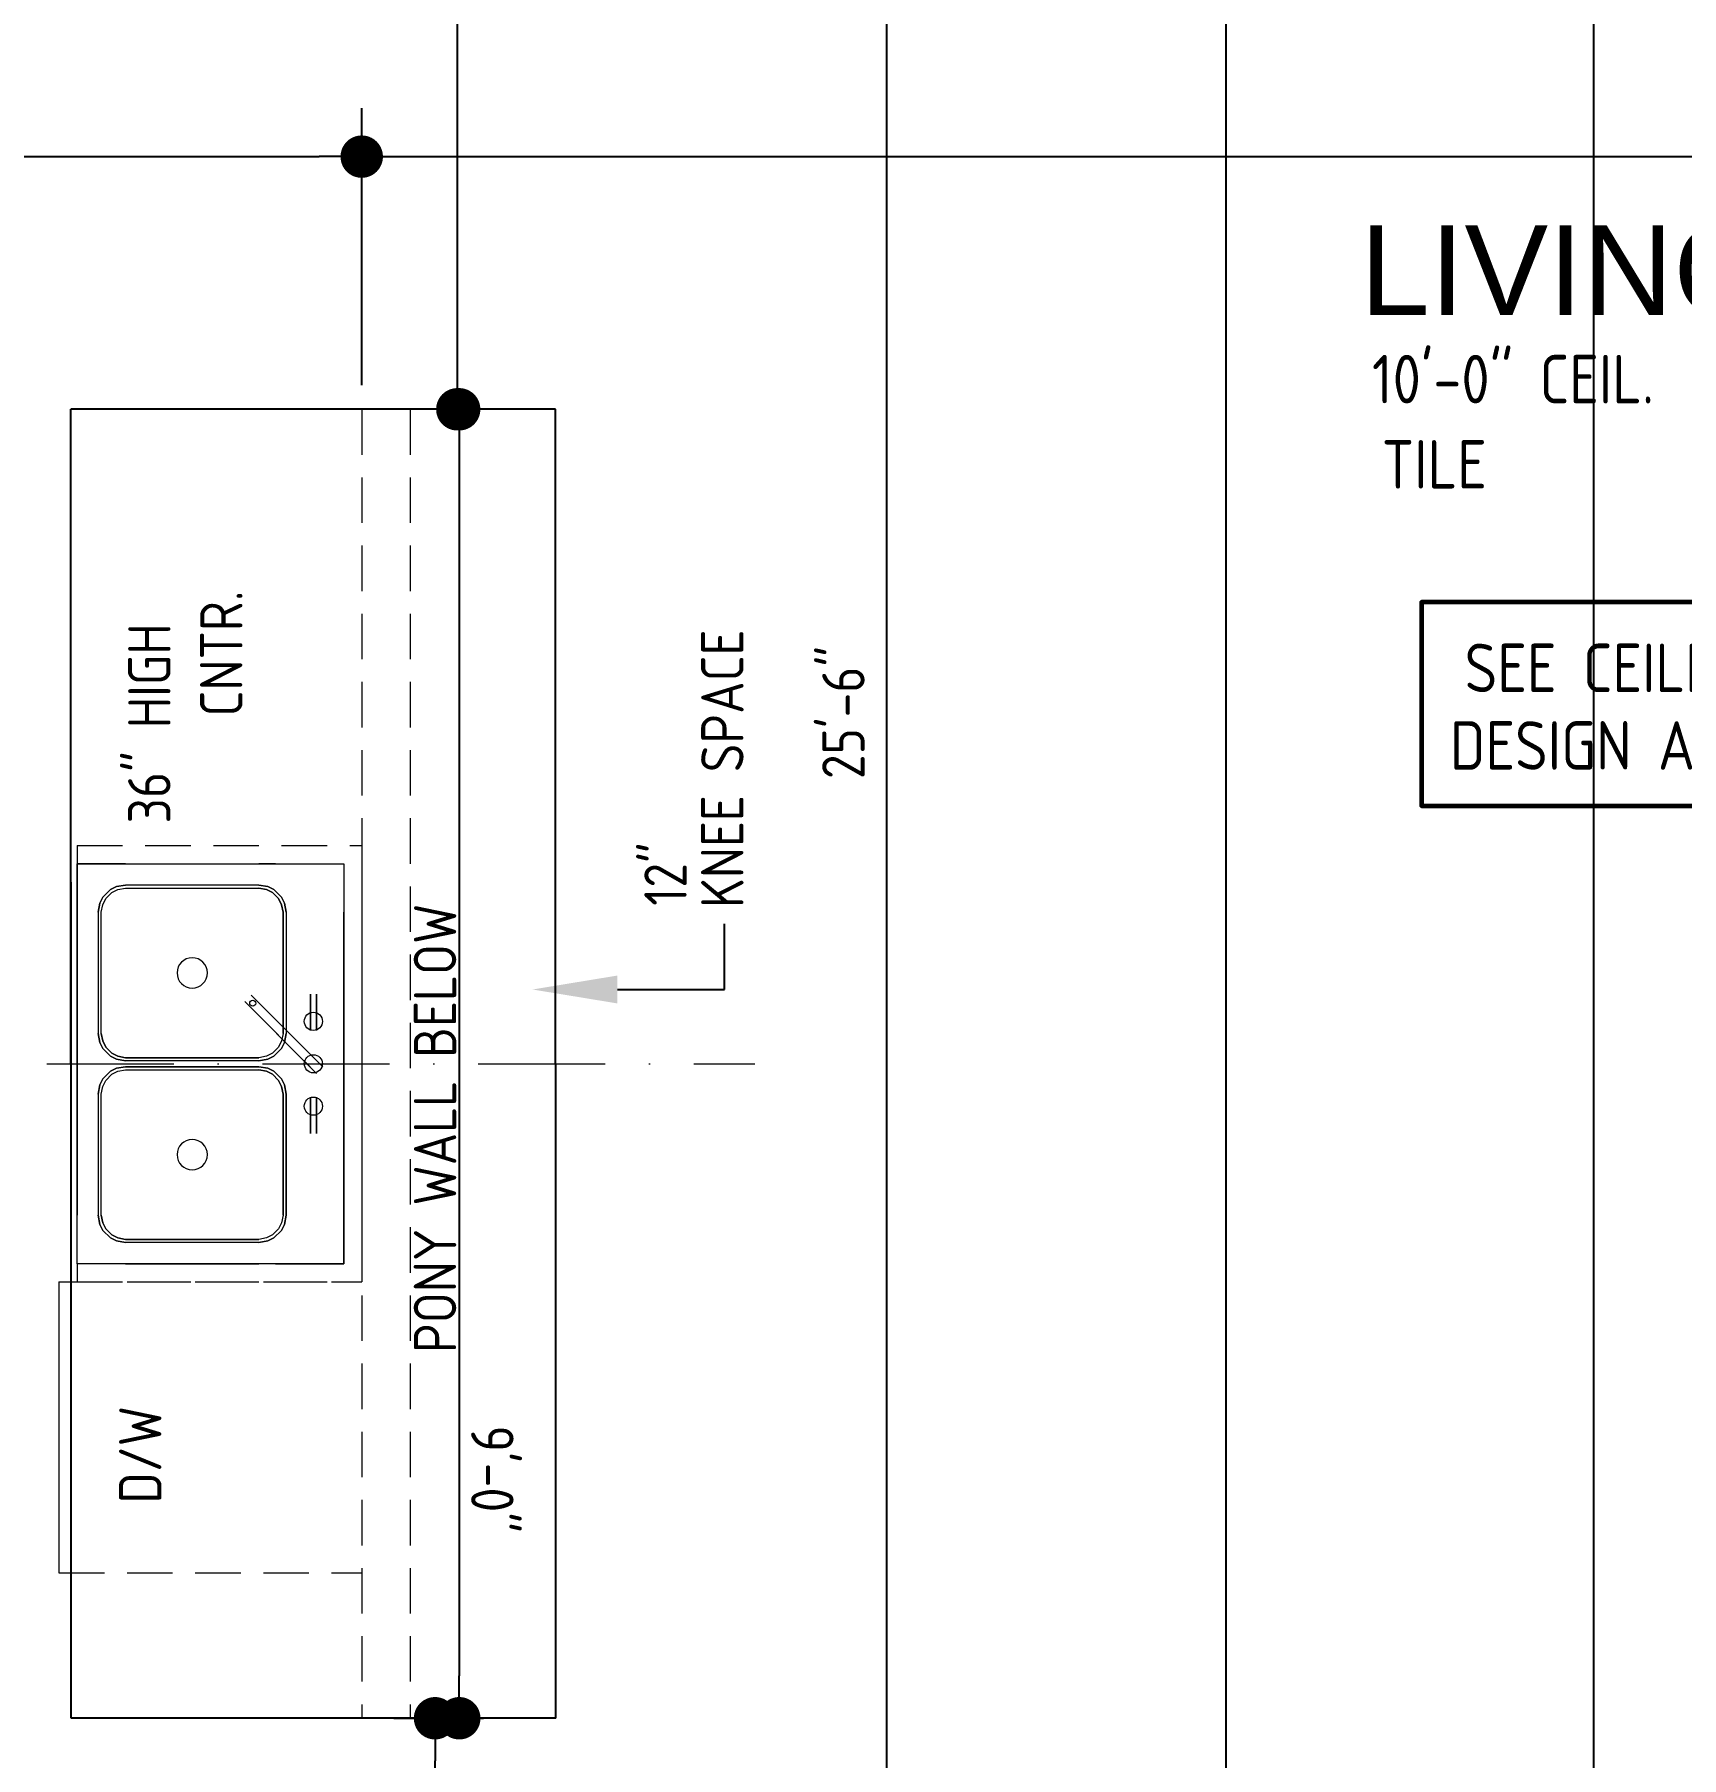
# Model space of a CAD drawing. Header units: feet. Extents: x 57903 to 63568, y -124112 to -112262.
# Drawn here: x 62974.3 to 63110.2, y -123424 to -123281.8 of the extents above; entities that cross this region are included whole.
import ezdxf
from ezdxf import colors
from ezdxf.entities.mleader import LeaderData, LeaderLine
from ezdxf.math import Vec2, Vec3

# ---------------------------------------------------------------- set-up
doc = ezdxf.new("R2010")
doc.units = ezdxf.units.FT
doc.header["$LTSCALE"] = 30
doc.header["$MEASUREMENT"] = 0
for name, pattern in [('HIDDEN2', [0.1875, 0.125, -0.0625]), ('Solid', [0]), ('WIRE3', [0.59, 0.35, -0.12, 0, -0.12])]:
    doc.linetypes.add(name, pattern=pattern)
for name, color, linetype in [('CABS-FLOORPLAN', 4, 'Continuous'), ('ELECTRICAL WIRING', 137, 'WIRE3'), ('TEXT', 7, 'Continuous')]:
    doc.layers.add(name, color=color, linetype=linetype)
for name, color, linetype, lineweight in [('DIMS', 137, 'Continuous', 15), ('L1', 251, 'Continuous', 13), ('ROOM LBLS', 253, 'Continuous', 30), ('TEXT LBLS', 81, 'Continuous', 18), ('WALLS', 7, 'Continuous', 60)]:
    doc.layers.add(name, color=color, linetype=linetype, lineweight=lineweight)
doc.styles.add('ARCH', font='ARCHITXT.SHX')
doc.styles.add('SWIS72', font='swissel.ttf', dxfattribs={"height": 4.5})
doc.styles.add('TEXT1', font='ARCHITXT.shx')
doc.dimstyles.new('ARCHITECTURAL', dxfattribs={"dimtxt": 3.5, "dimasz": 3.5, "dimexe": 4, "dimexo": 2, "dimgap": 1.5, "dimtad": 1, "dimdec": 1, "dimzin": 3, "dimdsep": 46, "dimlunit": 4, "dimtxsty": 'ARCH', "dimblk": 'DOT', "dimcen": 0.0625, "dimadec": 0, "dimazin": 0, "dimtfac": 1, "dimtdec": 1, "dimtix": 1, "dimtofl": 0, "dimtmove": 1, "dimatfit": 2, "dimldrblk": 'DOTSMALL', "dimfxl": 1, "dimtolj": 1, "dimtzin": 0, "dimarcsym": 0})

# ---------------------------------------------------------------- blocks, each defined once
blk = doc.blocks.new('_Dot')
at = {"layer": 'DIMS', "color": 0, "lineweight": -2}
blk.add_line((-0.5, 0), (-1, 0), dxfattribs=at)
at = {"layer": 'DIMS', "color": 0, "const_width": 0.5}
blk.add_lwpolyline([(-0.25, 0, 1), (0.25, 0, 1)], format="xyb", close=True, dxfattribs=at)
blk = doc.blocks.new('*D675')
at = {"layer": 'Defpoints', "color": 0, "linetype": 'Solid', "transparency": 16777216}
for p in [(63092.29, -123178.74), (63102.98, -123178.74), (63092.65, -123462.74)]:
    blk.add_point(p, dxfattribs=at)
at = {"layer": 'DIMS', "color": 0, "linetype": 'Solid', "lineweight": -2, "transparency": 16777216}
for p, q in [((63094.29, -123178.74), (63106.98, -123178.74)), ((63102.98, -123459.24), (63102.98, -123182.24)), ((63094.65, -123462.74), (63106.98, -123462.74))]:
    blk.add_line(p, q, dxfattribs=at)
at = {"layer": 'DIMS', "color": 0, "linetype": 'Solid', "lineweight": -2, "transparency": 16777216, "xscale": 3.5, "yscale": 3.5, "zscale": 3.5}
for p, rotation in [((63102.98, -123178.74), 90), ((63102.98, -123462.74), 270)]:
    blk.add_blockref('_Dot', p, dxfattribs=dict(at, rotation=rotation))
at = {"layer": 'DIMS', "color": 0, "linetype": 'Solid', "transparency": 16777216, "insert": (63099.4, -123266.61), "char_height": 3.5, "attachment_point": 5, "rotation": 90, "style": 'ARCH'}
blk.add_mtext('\\A1;23\'-8"', dxfattribs=at)
blk = doc.blocks.new('_DotSmall')
at = {"layer": 'DIMS', "color": 0, "const_width": 0.5}
blk.add_lwpolyline([(-0.0625, 0, 1), (0.0625, 0, 1)], format="xyb", close=True, dxfattribs=at)
blk = doc.blocks.new('*D710')
at = {"layer": 'Defpoints', "color": 0, "linetype": 'Solid', "transparency": 16777216}
for p in [(63072.65, -123178.74), (63078.05, -123178.74), (63087.31, -123542.74)]:
    blk.add_point(p, dxfattribs=at)
at = {"layer": 'DIMS', "color": 0, "linetype": 'Solid', "lineweight": -2, "transparency": 16777216}
for p, q in [((63076.05, -123178.74), (63068.65, -123178.74)), ((63072.65, -123539.24), (63072.65, -123182.24)), ((63085.31, -123542.74), (63068.65, -123542.74))]:
    blk.add_line(p, q, dxfattribs=at)
at = {"layer": 'DIMS', "color": 0, "linetype": 'Solid', "lineweight": -2, "transparency": 16777216, "xscale": 3.5, "yscale": 3.5, "zscale": 3.5}
for p, rotation in [((63072.65, -123178.74), 90), ((63072.65, -123542.74), 270)]:
    blk.add_blockref('_Dot', p, dxfattribs=dict(at, rotation=rotation))
at = {"layer": 'DIMS', "color": 0, "linetype": 'Solid', "transparency": 16777216, "insert": (63069.07, -123246.95), "char_height": 3.5, "attachment_point": 5, "rotation": 90, "style": 'ARCH'}
blk.add_mtext('\\A1;30\'-4" TO CL. TO W.C.', dxfattribs=at)
blk = doc.blocks.new('*D715')
at = {"layer": 'Defpoints', "color": 0, "linetype": 'Solid', "transparency": 16777216}
for p in [(63001.96, -123420.74, 0), (63007.36, -123420.74), (62995.04, -123494.74)]:
    blk.add_point(p, dxfattribs=at)
at = {"layer": 'DIMS', "color": 0, "linetype": 'Solid', "lineweight": -2, "transparency": 16777216}
for p, q in [((63003.96, -123420.74), (63011.36, -123420.74)), ((63007.36, -123491.24), (63007.36, -123424.24)), ((62997.04, -123494.74), (63011.36, -123494.74))]:
    blk.add_line(p, q, dxfattribs=at)
at = {"layer": 'DIMS', "color": 0, "linetype": 'Solid', "lineweight": -2, "transparency": 16777216, "xscale": 3.5, "yscale": 3.5, "zscale": 3.5}
for p, rotation in [((63007.36, -123420.74), 90), ((63007.36, -123494.74), 270)]:
    blk.add_blockref('_Dot', p, dxfattribs=dict(at, rotation=rotation))
at = {"layer": 'DIMS', "color": 0, "linetype": 'Solid', "transparency": 16777216, "insert": (63003.77, -123441.54), "char_height": 3.5, "attachment_point": 5, "rotation": 90, "style": 'ARCH'}
blk.add_mtext('\\A1;6\'-2"', dxfattribs=at)
blk = doc.blocks.new('*D743')
at = {"layer": 'Defpoints', "color": 0, "linetype": 'Solid', "transparency": 16777216}
for p in [(63001.31, -123291.87), (62899.31, -123299.03), (63001.31, -123312.72, -0.82)]:
    blk.add_point(p, dxfattribs=at)
at = {"layer": 'DIMS', "color": 0, "linetype": 'Solid', "lineweight": -2, "transparency": 16777216}
for p, q in [((62899.31, -123297.03), (62899.31, -123287.87)), ((63001.31, -123310.72), (63001.31, -123287.87)), ((62902.81, -123291.87), (62997.81, -123291.87))]:
    blk.add_line(p, q, dxfattribs=at)
at = {"layer": 'DIMS', "color": 0, "linetype": 'Solid', "lineweight": -2, "transparency": 16777216, "xscale": 3.5, "yscale": 3.5, "zscale": 3.5, "rotation": 180}
blk.add_blockref('_Dot', (62899.31, -123291.87), dxfattribs=at)
at = {"layer": 'DIMS', "color": 0, "linetype": 'Solid', "lineweight": -2, "transparency": 16777216, "xscale": 3.5, "yscale": 3.5, "zscale": 3.5}
blk.add_blockref('_Dot', (63001.31, -123291.87), dxfattribs=at)
at = {"layer": 'DIMS', "color": 0, "linetype": 'Solid', "transparency": 16777216, "insert": (62950.31, -123288.28), "char_height": 3.5, "attachment_point": 5, "style": 'ARCH'}
blk.add_mtext('\\A1;8\'-6"', dxfattribs=at)
blk = doc.blocks.new('*D721')
at = {"layer": 'Defpoints', "color": 0, "linetype": 'Solid', "transparency": 16777216}
for p in [(63009.2, -123178.74), (63041.31, -123178.74), (63015.31, -123312.72, -0.82)]:
    blk.add_point(p, dxfattribs=at)
at = {"layer": 'DIMS', "color": 0, "linetype": 'Solid', "lineweight": -2, "transparency": 16777216}
for p, q in [((63039.31, -123178.74), (63005.2, -123178.74)), ((63009.2, -123309.22), (63009.2, -123182.24)), ((63013.31, -123312.72), (63005.2, -123312.72))]:
    blk.add_line(p, q, dxfattribs=at)
at = {"layer": 'DIMS', "color": 0, "linetype": 'Solid', "lineweight": -2, "transparency": 16777216, "xscale": 3.5, "yscale": 3.5, "zscale": 3.5}
for p, rotation in [((63009.2, -123178.74), 90), ((63009.2, -123312.72), 270)]:
    blk.add_blockref('_Dot', p, dxfattribs=dict(at, rotation=rotation))
at = {"layer": 'DIMS', "color": 0, "linetype": 'Solid', "transparency": 16777216, "insert": (63005.62, -123245.73), "char_height": 3.5, "attachment_point": 5, "rotation": 90, "style": 'ARCH'}
blk.add_mtext('\\A1;11\'-2"', dxfattribs=at)
blk = doc.blocks.new('*D747')
at = {"layer": 'Defpoints', "color": 0, "linetype": 'Solid', "transparency": 16777216}
for p in [(63017.31, -123312.72, -0.82), (63009.36, -123420.74), (63017.32, -123420.74, 0)]:
    blk.add_point(p, dxfattribs=at)
at = {"layer": 'DIMS', "color": 0, "linetype": 'Solid', "lineweight": -2, "transparency": 16777216}
for p, q in [((63015.31, -123312.72), (63005.35, -123312.72)), ((63009.35, -123316.22), (63009.36, -123417.24)), ((63015.32, -123420.74), (63005.36, -123420.74))]:
    blk.add_line(p, q, dxfattribs=at)
at = {"layer": 'DIMS', "color": 0, "linetype": 'Solid', "lineweight": -2, "transparency": 16777216, "xscale": 3.5, "yscale": 3.5, "zscale": 3.5}
for p, rotation in [((63009.35, -123312.72), 90.00329271753924), ((63009.36, -123420.74), 270.0032927175392)]:
    blk.add_blockref('_Dot', p, dxfattribs=dict(at, rotation=rotation))
at = {"layer": 'DIMS', "color": 0, "linetype": 'Solid', "transparency": 16777216, "insert": (63012.09, -123401.01), "char_height": 3.5, "attachment_point": 5, "rotation": 270.0033, "style": 'ARCH'}
blk.add_mtext('\\A1;9\'-0"', dxfattribs=at)
blk = doc.blocks.new('*D619')
at = {"layer": 'Defpoints', "color": 0, "linetype": 'Solid', "transparency": 16777216}
for p in [(63191.31, -123291.87), (63191.31, -123308.72), (63001.31, -123312.72, -0.82)]:
    blk.add_point(p, dxfattribs=at)
at = {"layer": 'DIMS', "color": 0, "linetype": 'Solid', "lineweight": -2, "transparency": 16777216}
for p, q in [((63001.31, -123310.72), (63001.31, -123287.87)), ((63191.31, -123306.72), (63191.31, -123287.87)), ((63004.81, -123291.87), (63187.81, -123291.87))]:
    blk.add_line(p, q, dxfattribs=at)
at = {"layer": 'DIMS', "color": 0, "linetype": 'Solid', "lineweight": -2, "transparency": 16777216, "xscale": 3.5, "yscale": 3.5, "zscale": 3.5, "rotation": 180}
blk.add_blockref('_Dot', (63001.31, -123291.87), dxfattribs=at)
at = {"layer": 'DIMS', "color": 0, "linetype": 'Solid', "lineweight": -2, "transparency": 16777216, "xscale": 3.5, "yscale": 3.5, "zscale": 3.5}
blk.add_blockref('_Dot', (63191.31, -123291.87), dxfattribs=at)
at = {"layer": 'DIMS', "color": 0, "linetype": 'Solid', "transparency": 16777216, "insert": (63150.08, -123288.28), "char_height": 3.5, "attachment_point": 5, "style": 'ARCH'}
blk.add_mtext('\\A1;15\'-10"', dxfattribs=at)
blk = doc.blocks.new('*D780')
at = {"layer": 'Defpoints', "color": 0, "linetype": 'Solid', "transparency": 16777216}
for p in [(63044.65, -123184.74), (63050.31, -123184.74), (63050.31, -123490.74)]:
    blk.add_point(p, dxfattribs=at)
at = {"layer": 'DIMS', "color": 0, "linetype": 'Solid', "lineweight": -2, "transparency": 16777216}
for p, q in [((63048.31, -123184.74), (63040.65, -123184.74)), ((63044.65, -123487.24), (63044.65, -123188.24)), ((63048.31, -123490.74), (63040.65, -123490.74))]:
    blk.add_line(p, q, dxfattribs=at)
at = {"layer": 'DIMS', "color": 0, "linetype": 'Solid', "lineweight": -2, "transparency": 16777216, "xscale": 3.5, "yscale": 3.5, "zscale": 3.5}
for p, rotation in [((63044.65, -123184.74), 90), ((63044.65, -123490.74), 270)]:
    blk.add_blockref('_Dot', p, dxfattribs=dict(at, rotation=rotation))
at = {"layer": 'DIMS', "color": 0, "linetype": 'Solid', "transparency": 16777216, "insert": (63041.06, -123337.74), "char_height": 3.5, "attachment_point": 5, "rotation": 90, "style": 'ARCH'}
blk.add_mtext('\\A1;25\'-6"', dxfattribs=at)

msp = doc.modelspace()

# ---------------------------------------------------------------- linework, layer by layer
at = {"layer": 'CABS-FLOORPLAN', "color": 4}
for p, q in [((62977.32, -123420.74, 0), (62977.31, -123312.72, -0.82)), ((63017.31, -123312.72, -0.82), (62977.31, -123312.72, -0.82)), ((63017.32, -123420.74, 0), (63017.31, -123312.72, -0.82)), ((62977.32, -123412.72, -0.72), (62977.32, -123351.75, -0.72)), ((63017.32, -123420.74, 0.72), (62977.32, -123420.74, 0.72)), ((63003.01, -123420.74, 0), (62977.32, -123420.74, 0))]:
    msp.add_line(p, q, dxfattribs=at)
at = {"layer": 'ELECTRICAL WIRING', "linetype": 'WIRE3', "lineweight": 0}
msp.add_line((62975.31, -123366.73, -0.41), (63033.76, -123366.73, -0.41), dxfattribs=at)
at = {"layer": 'L1', "linetype": 'HIDDEN2'}
for p, q in [((63001.31, -123312.72, -0.82), (63001.32, -123420.74, 0)), ((63005.31, -123312.72, -0.82), (63005.32, -123420.74, 0)), ((62977.82, -123348.73, -0.41), (63001.32, -123348.73, -0.41)), ((62977.82, -123348.73, -0.41), (62977.82, -123350.23, -0.41)), ((63001.32, -123348.73, -0.01), (63001.32, -123384.73, -1.21)), ((62977.82, -123383.23, -0.41), (62977.82, -123384.73, -0.41)), ((62976.32, -123384.73, -0.41), (63001.32, -123384.73, -0.41)), ((62977.82, -123384.73, -0.41), (63001.32, -123384.73, -0.41)), ((62976.32, -123408.73, -0.41), (63001.32, -123408.73, -0.41))]:
    msp.add_line(p, q, dxfattribs=at)
at = {"layer": 'L1'}
for p, q in [((62977.82, -123383.23, -0.41), (62977.82, -123350.23, -0.41)), ((62977.82, -123350.23, -0.41), (62999.82, -123350.23, -0.41)), ((62999.82, -123350.23, -0.41), (62999.82, -123383.23, -0.41)), ((62979.69, -123353.48, -0.16), (62979.94, -123352.98, -0.16)), ((62979.94, -123352.98, -0.16), (62980.57, -123352.35, -0.16)), ((62980.19, -123353.1, -8.41), (62980.69, -123352.6, -8.41)), ((62980.19, -123353.1, -0.41), (62980.69, -123352.6, -0.41)), ((62980.57, -123352.35, -0.16), (62981.07, -123352.1, -0.16)), ((62980.69, -123352.6, -8.41), (62981.19, -123352.35, -8.41)), ((62980.69, -123352.6, -0.41), (62981.19, -123352.35, -0.41)), ((62981.07, -123352.1, -0.16), (62981.82, -123351.98, -0.16)), ((62981.19, -123352.35, -8.41), (62981.82, -123352.23, -8.41)), ((62981.19, -123352.35, -0.41), (62981.82, -123352.23, -0.41)), ((62981.82, -123352.23, -8.41), (62992.82, -123352.23, -8.41)), ((62993.57, -123352.1, -0.16), (62992.82, -123351.98, -0.16)), ((62992.82, -123352.23, -8.41), (62993.44, -123352.35, -8.41)), ((62993.44, -123352.35, -0.41), (62992.82, -123352.23, -0.41)), ((62993.44, -123352.35, -8.41), (62993.94, -123352.6, -8.41)), ((62993.94, -123352.6, -0.41), (62993.44, -123352.35, -0.41)), ((62994.07, -123352.35, -0.16), (62993.57, -123352.1, -0.16)), ((62993.94, -123352.6, -8.41), (62994.44, -123353.1, -8.41)), ((62994.44, -123353.1, -0.41), (62993.94, -123352.6, -0.41)), ((62994.69, -123352.98, -0.16), (62994.07, -123352.35, -0.16)), ((62994.94, -123353.48, -0.16), (62994.69, -123352.98, -0.16)), ((62979.57, -123354.23, -0.16), (62979.69, -123353.48, -0.16)), ((62979.82, -123354.23, -8.41), (62979.94, -123353.6, -8.41)), ((62979.82, -123354.23, -0.41), (62979.94, -123353.6, -0.41)), ((62979.82, -123364.23, -8.41), (62979.82, -123354.23, -8.41)), ((62979.94, -123353.6, -8.41), (62980.19, -123353.1, -8.41)), ((62979.94, -123353.6, -0.41), (62980.19, -123353.1, -0.41)), ((62994.44, -123353.1, -8.41), (62994.69, -123353.6, -8.41)), ((62994.69, -123353.6, -0.41), (62994.44, -123353.1, -0.41)), ((62994.69, -123353.6, -8.41), (62994.82, -123354.23, -8.41)), ((62994.82, -123354.23, -0.41), (62994.69, -123353.6, -0.41)), ((62994.82, -123354.23, -8.41), (62994.82, -123364.23, -8.41)), ((62995.07, -123354.23, -0.16), (62994.94, -123353.48, -0.16)), ((62979.57, -123364.23, -0.16), (62979.69, -123364.98, -0.16)), ((62979.94, -123364.85, -8.41), (62979.82, -123364.23, -8.41)), ((62979.82, -123364.23, -0.41), (62979.94, -123364.85, -0.41)), ((62994.82, -123364.23, -8.41), (62994.69, -123364.85, -8.41)), ((62994.82, -123364.23, -0.41), (62994.69, -123364.85, -0.41)), ((62995.07, -123364.23, -0.16), (62994.94, -123364.98, -0.16)), ((62979.69, -123364.98, -0.16), (62979.94, -123365.48, -0.16)), ((62980.19, -123365.35, -8.41), (62979.94, -123364.85, -8.41)), ((62979.94, -123364.85, -0.41), (62980.19, -123365.35, -0.41)), ((62979.94, -123365.48, -0.16), (62980.57, -123366.1, -0.16)), ((62980.69, -123365.85, -8.41), (62980.19, -123365.35, -8.41)), ((62980.19, -123365.35, -0.41), (62980.69, -123365.85, -0.41)), ((62981.19, -123366.1, -8.41), (62980.69, -123365.85, -8.41)), ((62980.69, -123365.85, -0.41), (62981.19, -123366.1, -0.41)), ((62993.94, -123365.85, -8.41), (62993.44, -123366.1, -8.41)), ((62993.94, -123365.85, -0.41), (62993.44, -123366.1, -0.41)), ((62994.44, -123365.35, -8.41), (62993.94, -123365.85, -8.41)), ((62994.44, -123365.35, -0.41), (62993.94, -123365.85, -0.41)), ((62994.69, -123365.48, -0.16), (62994.07, -123366.1, -0.16)), ((62994.69, -123364.85, -8.41), (62994.44, -123365.35, -8.41)), ((62994.69, -123364.85, -0.41), (62994.44, -123365.35, -0.41)), ((62994.94, -123364.98, -0.16), (62994.69, -123365.48, -0.16)), ((62980.57, -123366.1, -0.16), (62981.07, -123366.35, -0.16)), ((62980.57, -123367.35, -0.16), (62981.07, -123367.1, -0.16)), ((62981.07, -123366.35, -0.16), (62981.82, -123366.48, -0.16)), ((62981.07, -123367.1, -0.16), (62981.82, -123366.98, -0.16)), ((62981.82, -123366.23, -8.41), (62981.19, -123366.1, -8.41)), ((62981.19, -123366.1, -0.41), (62981.82, -123366.23, -0.41)), ((62981.19, -123367.35, -8.41), (62981.82, -123367.23, -8.41)), ((62981.19, -123367.35, -0.41), (62981.82, -123367.23, -0.41)), ((62992.82, -123366.23, -8.41), (62981.82, -123366.23, -8.41)), ((62992.82, -123366.98, -0.16), (62981.82, -123366.98, -0.16)), ((62981.82, -123367.23, -8.41), (62992.82, -123367.23, -8.41)), ((62993.44, -123366.1, -8.41), (62992.82, -123366.23, -8.41)), ((62993.44, -123366.1, -0.41), (62992.82, -123366.23, -0.41)), ((62993.57, -123366.35, -0.16), (62992.82, -123366.48, -0.16)), ((62993.57, -123367.1, -0.16), (62992.82, -123366.98, -0.16)), ((62992.82, -123367.23, -8.41), (62993.44, -123367.35, -8.41)), ((62993.44, -123367.35, -0.41), (62992.82, -123367.23, -0.41)), ((62994.07, -123366.1, -0.16), (62993.57, -123366.35, -0.16)), ((62994.07, -123367.35, -0.16), (62993.57, -123367.1, -0.16)), ((62979.57, -123369.23, -0.16), (62979.69, -123368.48, -0.16)), ((62979.69, -123368.48, -0.16), (62979.94, -123367.98, -0.16)), ((62979.82, -123369.23, -8.41), (62979.94, -123368.6, -8.41)), ((62979.82, -123369.23, -0.41), (62979.94, -123368.6, -0.41)), ((62979.94, -123367.98, -0.16), (62980.57, -123367.35, -0.16)), ((62979.94, -123368.6, -8.41), (62980.19, -123368.1, -8.41)), ((62979.94, -123368.6, -0.41), (62980.19, -123368.1, -0.41)), ((62980.19, -123368.1, -8.41), (62980.69, -123367.6, -8.41)), ((62980.19, -123368.1, -0.41), (62980.69, -123367.6, -0.41)), ((62980.69, -123367.6, -8.41), (62981.19, -123367.35, -8.41)), ((62980.69, -123367.6, -0.41), (62981.19, -123367.35, -0.41)), ((62993.44, -123367.35, -8.41), (62993.94, -123367.6, -8.41)), ((62993.94, -123367.6, -0.41), (62993.44, -123367.35, -0.41)), ((62993.94, -123367.6, -8.41), (62994.44, -123368.1, -8.41)), ((62994.44, -123368.1, -0.41), (62993.94, -123367.6, -0.41)), ((62994.69, -123367.98, -0.16), (62994.07, -123367.35, -0.16)), ((62994.44, -123368.1, -8.41), (62994.69, -123368.6, -8.41)), ((62994.69, -123368.6, -0.41), (62994.44, -123368.1, -0.41)), ((62994.94, -123368.48, -0.16), (62994.69, -123367.98, -0.16)), ((62994.69, -123368.6, -8.41), (62994.82, -123369.23, -8.41)), ((62994.82, -123369.23, -0.41), (62994.69, -123368.6, -0.41)), ((62995.07, -123369.23, -0.16), (62994.94, -123368.48, -0.16)), ((62979.57, -123369.23, -0.16), (62979.57, -123379.23, -0.16)), ((62979.82, -123379.23, -8.41), (62979.82, -123369.23, -8.41)), ((62994.82, -123369.23, -8.41), (62994.82, -123379.23, -8.41)), ((62995.07, -123379.23, -0.16), (62995.07, -123369.23, -0.16)), ((62979.57, -123379.23, -0.16), (62979.69, -123379.98, -0.16)), ((62979.69, -123379.98, -0.16), (62979.94, -123380.48, -0.16)), ((62979.94, -123379.85, -8.41), (62979.82, -123379.23, -8.41)), ((62979.82, -123379.23, -0.41), (62979.94, -123379.85, -0.41)), ((62980.19, -123380.35, -8.41), (62979.94, -123379.85, -8.41)), ((62979.94, -123379.85, -0.41), (62980.19, -123380.35, -0.41)), ((62994.69, -123379.85, -8.41), (62994.44, -123380.35, -8.41)), ((62994.69, -123379.85, -0.41), (62994.44, -123380.35, -0.41)), ((62994.82, -123379.23, -8.41), (62994.69, -123379.85, -8.41)), ((62994.82, -123379.23, -0.41), (62994.69, -123379.85, -0.41)), ((62994.94, -123379.98, -0.16), (62994.69, -123380.48, -0.16)), ((62995.07, -123379.23, -0.16), (62994.94, -123379.98, -0.16)), ((62979.94, -123380.48, -0.16), (62980.57, -123381.1, -0.16)), ((62980.69, -123380.85, -8.41), (62980.19, -123380.35, -8.41)), ((62980.19, -123380.35, -0.41), (62980.69, -123380.85, -0.41)), ((62980.57, -123381.1, -0.16), (62981.07, -123381.35, -0.16)), ((62981.19, -123381.1, -8.41), (62980.69, -123380.85, -8.41)), ((62980.69, -123380.85, -0.41), (62981.19, -123381.1, -0.41)), ((62981.07, -123381.35, -0.16), (62981.82, -123381.48, -0.16)), ((62981.82, -123381.23, -8.41), (62981.19, -123381.1, -8.41)), ((62981.19, -123381.1, -0.41), (62981.82, -123381.23, -0.41)), ((62992.82, -123381.23, -8.41), (62981.82, -123381.23, -8.41)), ((62993.44, -123381.1, -8.41), (62992.82, -123381.23, -8.41)), ((62993.44, -123381.1, -0.41), (62992.82, -123381.23, -0.41)), ((62993.57, -123381.35, -0.16), (62992.82, -123381.48, -0.16)), ((62993.94, -123380.85, -8.41), (62993.44, -123381.1, -8.41)), ((62993.94, -123380.85, -0.41), (62993.44, -123381.1, -0.41)), ((62994.07, -123381.1, -0.16), (62993.57, -123381.35, -0.16)), ((62994.44, -123380.35, -8.41), (62993.94, -123380.85, -8.41)), ((62994.44, -123380.35, -0.41), (62993.94, -123380.85, -0.41)), ((62994.69, -123380.48, -0.16), (62994.07, -123381.1, -0.16)), ((62999.82, -123383.23, -0.41), (62977.82, -123383.23, -0.41)), ((62976.32, -123384.73, -0.41), (62976.32, -123408.73, -0.41))]:
    msp.add_line(p, q, dxfattribs=at)
at = {"layer": 'L1', "extrusion": (-0.707107, -0.707107, -1.83772e-16)}
for p, q in [((62992.19, -123361.07, 2.59), (62992.19, -123361.07, 1.84)), ((62992.19, -123361.07, 1.84), (62997.05, -123365.93, 1.84)), ((62997.4, -123366.29, 2.59), (62992.19, -123361.07, 2.59)), ((62997.05, -123365.93, 1.09), (62998.11, -123366.99, 1.09)), ((62997.05, -123365.93, 1.84), (62997.05, -123365.93, 1.09)), ((62998.11, -123366.99, 1.09), (62997.4, -123366.29, 2.59))]:
    msp.add_line(p, q, dxfattribs=at)
at = {"layer": 'L1', "extrusion": (-1, 6.12073e-17, -1.83772e-16)}
for p, q in [((62997.57, -123360.98, 1.09), (62997.57, -123363.98, 1.09)), ((62997.57, -123360.98, 1.59), (62997.57, -123360.98, 1.09)), ((62997.57, -123363.98, 1.59), (62997.57, -123360.98, 1.59)), ((62997.57, -123363.98, 1.09), (62997.57, -123363.98, 1.59))]:
    msp.add_line(p, q, dxfattribs=at)
at = {"layer": 'L1', "extrusion": (1, 6.13076e-17, -1.83772e-16)}
for p, q in [((62997.07, -123372.48, 1.09), (62997.07, -123369.48, 1.09)), ((62997.07, -123369.48, 1.59), (62997.07, -123372.48, 1.59)), ((62997.07, -123369.48, 1.09), (62997.07, -123369.48, 1.59)), ((62997.07, -123372.48, 1.59), (62997.07, -123372.48, 1.09))]:
    msp.add_line(p, q, dxfattribs=at)
at = {"layer": 'L1'}
for centre, radius in [((62992.32, -123361.73, 1.34), 0.25), ((62997.32, -123363.23, 0.09), 0.75), ((62997.32, -123366.73, 0.09), 0.75), ((62997.32, -123370.23, 0.09), 0.75)]:
    msp.add_circle(centre, radius, dxfattribs=at)
for centre, start, end in [((62987.32, -123359.23, -8.41), 90, 270), ((62987.32, -123359.23, -8.41), 270, 90), ((62987.32, -123374.23, -8.41), 90, 270), ((62987.32, -123374.23, -8.41), 270, 90)]:
    msp.add_arc(centre, 1.25, start, end, dxfattribs=at)
for points, invisible_edges in [([(62977.82, -123350.23, -0.16), (62977.82, -123350.23, -0.16), (62977.82, -123351.48, -0.16), (62979.94, -123352.98, -0.16)], 12), ([(62978.82, -123350.23, -0.16), (62977.82, -123350.23, -0.16), (62979.94, -123352.98, -0.16), (62980.57, -123352.35, -0.16)], 10), ([(62980.32, -123350.23, -0.16), (62978.82, -123350.23, -0.16), (62980.57, -123352.35, -0.16), (62981.07, -123352.1, -0.16)], 10), ([(62981.82, -123350.23, -0.16), (62980.32, -123350.23, -0.16), (62981.07, -123352.1, -0.16), (62981.82, -123351.98, -0.16)], 10), ([(62981.82, -123351.98, -0.16), (62981.82, -123350.23, -0.16), (62992.82, -123350.23, -0.16), (62992.82, -123351.98, -0.16)], 5), ([(62981.82, -123351.98, -0.16), (62981.82, -123350.23, -0.16), (62992.82, -123350.23, -0.16), (62992.82, -123351.98, -0.16)], 5), ([(62993.57, -123352.1, -0.16), (62994.19, -123350.23, -0.16), (62992.82, -123350.23, -0.16), (62992.82, -123351.98, -0.16)], 5), ([(62994.19, -123350.23, -0.16), (62996.32, -123350.23, -0.16), (62994.07, -123352.35, -0.16), (62993.57, -123352.1, -0.16)], 10), ([(62996.32, -123350.23, -0.16), (62999.82, -123350.23, -0.16), (62994.69, -123352.98, -0.16), (62994.07, -123352.35, -0.16)], 10), ([(62999.82, -123350.23, -0.16), (62999.82, -123353.1, -0.16), (62994.94, -123353.48, -0.16), (62994.69, -123352.98, -0.16)], 10), ([(62977.82, -123351.48, -0.16), (62977.82, -123353.1, -0.16), (62979.69, -123353.48, -0.16), (62979.94, -123352.98, -0.16)], 10), ([(62979.94, -123353.6, -0.41), (62980.19, -123353.1, -0.41), (62979.94, -123352.98, -0.16), (62979.69, -123353.48, -0.16)], 10), ([(62980.19, -123353.1, -0.41), (62980.69, -123352.6, -0.41), (62980.57, -123352.35, -0.16), (62979.94, -123352.98, -0.16)], 10), ([(62981.19, -123352.35, -0.41), (62981.07, -123352.1, -0.16), (62980.57, -123352.35, -0.16), (62980.69, -123352.6, -0.41)], 5), ([(62981.82, -123352.23, -0.41), (62981.82, -123351.98, -0.16), (62981.07, -123352.1, -0.16), (62981.19, -123352.35, -0.41)], 5), ([(62992.82, -123351.98, -0.16), (62981.82, -123351.98, -0.16), (62981.82, -123352.23, -0.41), (62992.82, -123352.23, -0.41)], 10), ([(62992.82, -123352.23, -0.41), (62992.82, -123351.98, -0.16), (62993.57, -123352.1, -0.16), (62993.44, -123352.35, -0.41)], 5), ([(62993.44, -123352.35, -0.41), (62993.57, -123352.1, -0.16), (62994.07, -123352.35, -0.16), (62993.94, -123352.6, -0.41)], 5), ([(62994.44, -123353.1, -0.41), (62993.94, -123352.6, -0.41), (62994.07, -123352.35, -0.16), (62994.69, -123352.98, -0.16)], 10), ([(62994.69, -123353.6, -0.41), (62994.44, -123353.1, -0.41), (62994.69, -123352.98, -0.16), (62994.94, -123353.48, -0.16)], 10), ([(62979.69, -123353.48, -0.16), (62977.82, -123353.1, -0.16), (62977.82, -123354.23, -0.16), (62979.57, -123354.23, -0.16)], 5), ([(62977.82, -123354.23, -0.16), (62977.82, -123379.23, -0.16), (62979.57, -123379.23, -0.16), (62979.57, -123354.23, -0.16)], 14), ([(62979.94, -123353.6, -0.41), (62979.69, -123353.48, -0.16), (62979.57, -123354.23, -0.16), (62979.82, -123354.23, -0.41)], 5), ([(62979.57, -123354.23, -0.16), (62979.57, -123364.23, -0.16), (62979.82, -123364.23, -0.41), (62979.82, -123354.23, -0.41)], 10), ([(62994.69, -123353.6, -0.41), (62994.94, -123353.48, -0.16), (62995.07, -123354.23, -0.16), (62994.82, -123354.23, -0.41)], 5), ([(62995.07, -123354.23, -0.16), (62995.07, -123364.23, -0.16), (62994.82, -123364.23, -0.41), (62994.82, -123354.23, -0.41)], 10), ([(62994.94, -123353.48, -0.16), (62999.82, -123353.1, -0.16), (62999.82, -123354.23, -0.16), (62995.07, -123354.23, -0.16)], 5), ([(62995.07, -123379.23, -0.16), (62999.82, -123379.23, -0.16), (62999.82, -123354.23, -0.16), (62995.07, -123354.23, -0.16)], 13), ([(62979.94, -123364.85, -0.41), (62979.69, -123364.98, -0.16), (62979.57, -123364.23, -0.16), (62979.82, -123364.23, -0.41)], 5), ([(62979.69, -123364.98, -0.16), (62979.69, -123364.98, -0.16), (62979.57, -123366.73, -0.16), (62979.57, -123364.23, -0.16)], 6), ([(62994.69, -123364.85, -0.41), (62994.94, -123364.98, -0.16), (62995.07, -123364.23, -0.16), (62994.82, -123364.23, -0.41)], 5), ([(62994.94, -123364.98, -0.16), (62994.94, -123364.98, -0.16), (62995.07, -123366.73, -0.16), (62995.07, -123364.23, -0.16)], 6), ([(62979.94, -123365.48, -0.16), (62979.94, -123365.48, -0.16), (62979.57, -123366.73, -0.16), (62979.69, -123364.98, -0.16)], 6), ([(62980.57, -123366.1, -0.16), (62980.57, -123366.1, -0.16), (62979.57, -123366.73, -0.16), (62979.94, -123365.48, -0.16)], 6), ([(62979.94, -123364.85, -0.41), (62980.19, -123365.35, -0.41), (62979.94, -123365.48, -0.16), (62979.69, -123364.98, -0.16)], 10), ([(62980.19, -123365.35, -0.41), (62980.69, -123365.85, -0.41), (62980.57, -123366.1, -0.16), (62979.94, -123365.48, -0.16)], 10), ([(62981.19, -123366.1, -0.41), (62981.07, -123366.35, -0.16), (62980.57, -123366.1, -0.16), (62980.69, -123365.85, -0.41)], 5), ([(62993.44, -123366.1, -0.41), (62993.57, -123366.35, -0.16), (62994.07, -123366.1, -0.16), (62993.94, -123365.85, -0.41)], 5), ([(62994.44, -123365.35, -0.41), (62993.94, -123365.85, -0.41), (62994.07, -123366.1, -0.16), (62994.69, -123365.48, -0.16)], 10), ([(62994.07, -123366.1, -0.16), (62994.07, -123366.1, -0.16), (62995.07, -123366.73, -0.16), (62994.69, -123365.48, -0.16)], 6), ([(62994.69, -123364.85, -0.41), (62994.44, -123365.35, -0.41), (62994.69, -123365.48, -0.16), (62994.94, -123364.98, -0.16)], 10), ([(62994.69, -123365.48, -0.16), (62994.69, -123365.48, -0.16), (62995.07, -123366.73, -0.16), (62994.94, -123364.98, -0.16)], 6), ([(62980.57, -123367.35, -0.16), (62980.57, -123367.35, -0.16), (62979.57, -123366.73, -0.16), (62980.57, -123366.1, -0.16)], 14), ([(62979.69, -123368.48, -0.16), (62979.69, -123368.48, -0.16), (62979.57, -123366.73, -0.16), (62979.57, -123369.23, -0.16)], 6), ([(62979.94, -123367.98, -0.16), (62979.94, -123367.98, -0.16), (62979.57, -123366.73, -0.16), (62979.69, -123368.48, -0.16)], 6), ([(62980.57, -123367.35, -0.16), (62980.57, -123367.35, -0.16), (62979.57, -123366.73, -0.16), (62979.94, -123367.98, -0.16)], 6), ([(62981.07, -123366.35, -0.16), (62981.07, -123367.1, -0.16), (62980.57, -123367.35, -0.16), (62980.57, -123366.1, -0.16)], 5), ([(62981.19, -123367.35, -0.41), (62981.07, -123367.1, -0.16), (62980.57, -123367.35, -0.16), (62980.69, -123367.6, -0.41)], 5), ([(62981.82, -123366.23, -0.41), (62981.82, -123366.48, -0.16), (62981.07, -123366.35, -0.16), (62981.19, -123366.1, -0.41)], 5), ([(62981.82, -123366.98, -0.16), (62981.07, -123367.1, -0.16), (62981.07, -123366.35, -0.16), (62981.82, -123366.48, -0.16)], 10), ([(62981.82, -123367.23, -0.41), (62981.82, -123366.98, -0.16), (62981.07, -123367.1, -0.16), (62981.19, -123367.35, -0.41)], 5), ([(62992.82, -123366.48, -0.16), (62981.82, -123366.48, -0.16), (62981.82, -123366.23, -0.41), (62992.82, -123366.23, -0.41)], 10), ([(62981.82, -123366.98, -0.16), (62992.82, -123366.98, -0.16), (62992.82, -123366.48, -0.16), (62981.82, -123366.48, -0.16)], 10), ([(62992.82, -123366.98, -0.16), (62981.82, -123366.98, -0.16), (62981.82, -123367.23, -0.41), (62992.82, -123367.23, -0.41)], 10), ([(62992.82, -123366.23, -0.41), (62992.82, -123366.48, -0.16), (62993.57, -123366.35, -0.16), (62993.44, -123366.1, -0.41)], 5), ([(62992.82, -123366.98, -0.16), (62993.57, -123367.1, -0.16), (62993.57, -123366.35, -0.16), (62992.82, -123366.48, -0.16)], 10), ([(62992.82, -123367.23, -0.41), (62992.82, -123366.98, -0.16), (62993.57, -123367.1, -0.16), (62993.44, -123367.35, -0.41)], 5), ([(62993.44, -123367.35, -0.41), (62993.57, -123367.1, -0.16), (62994.07, -123367.35, -0.16), (62993.94, -123367.6, -0.41)], 5), ([(62993.57, -123366.35, -0.16), (62993.57, -123367.1, -0.16), (62994.07, -123367.35, -0.16), (62994.07, -123366.1, -0.16)], 5), ([(62994.07, -123367.35, -0.16), (62994.07, -123367.35, -0.16), (62995.07, -123366.73, -0.16), (62994.07, -123366.1, -0.16)], 14), ([(62994.07, -123367.35, -0.16), (62994.07, -123367.35, -0.16), (62995.07, -123366.73, -0.16), (62994.69, -123367.98, -0.16)], 6), ([(62994.69, -123367.98, -0.16), (62994.69, -123367.98, -0.16), (62995.07, -123366.73, -0.16), (62994.94, -123368.48, -0.16)], 6), ([(62994.94, -123368.48, -0.16), (62994.94, -123368.48, -0.16), (62995.07, -123366.73, -0.16), (62995.07, -123369.23, -0.16)], 6), ([(62979.94, -123368.6, -0.41), (62979.69, -123368.48, -0.16), (62979.57, -123369.23, -0.16), (62979.82, -123369.23, -0.41)], 5), ([(62979.94, -123368.6, -0.41), (62980.19, -123368.1, -0.41), (62979.94, -123367.98, -0.16), (62979.69, -123368.48, -0.16)], 10), ([(62980.19, -123368.1, -0.41), (62980.69, -123367.6, -0.41), (62980.57, -123367.35, -0.16), (62979.94, -123367.98, -0.16)], 10), ([(62994.44, -123368.1, -0.41), (62993.94, -123367.6, -0.41), (62994.07, -123367.35, -0.16), (62994.69, -123367.98, -0.16)], 10), ([(62994.69, -123368.6, -0.41), (62994.44, -123368.1, -0.41), (62994.69, -123367.98, -0.16), (62994.94, -123368.48, -0.16)], 10), ([(62994.69, -123368.6, -0.41), (62994.94, -123368.48, -0.16), (62995.07, -123369.23, -0.16), (62994.82, -123369.23, -0.41)], 5), ([(62979.57, -123369.23, -0.16), (62979.57, -123379.23, -0.16), (62979.82, -123379.23, -0.41), (62979.82, -123369.23, -0.41)], 11), ([(62995.07, -123369.23, -0.16), (62995.07, -123379.23, -0.16), (62994.82, -123379.23, -0.41), (62994.82, -123369.23, -0.41)], 10), ([(62979.69, -123379.98, -0.16), (62977.82, -123380.35, -0.16), (62977.82, -123379.23, -0.16), (62979.57, -123379.23, -0.16)], 5), ([(62977.82, -123381.98, -0.16), (62977.82, -123380.35, -0.16), (62979.69, -123379.98, -0.16), (62979.94, -123380.48, -0.16)], 10), ([(62979.94, -123379.85, -0.41), (62979.69, -123379.98, -0.16), (62979.57, -123379.23, -0.16), (62979.82, -123379.23, -0.41)], 5), ([(62979.94, -123379.85, -0.41), (62980.19, -123380.35, -0.41), (62979.94, -123380.48, -0.16), (62979.69, -123379.98, -0.16)], 10), ([(62994.69, -123379.85, -0.41), (62994.44, -123380.35, -0.41), (62994.69, -123380.48, -0.16), (62994.94, -123379.98, -0.16)], 10), ([(62994.69, -123379.85, -0.41), (62994.94, -123379.98, -0.16), (62995.07, -123379.23, -0.16), (62994.82, -123379.23, -0.41)], 5), ([(62999.82, -123383.23, -0.16), (62999.82, -123380.35, -0.16), (62994.94, -123379.98, -0.16), (62994.69, -123380.48, -0.16)], 10), ([(62994.94, -123379.98, -0.16), (62999.82, -123380.35, -0.16), (62999.82, -123379.23, -0.16), (62995.07, -123379.23, -0.16)], 5), ([(62978.82, -123383.23, -0.16), (62977.82, -123383.23, -0.16), (62979.94, -123380.48, -0.16), (62980.57, -123381.1, -0.16)], 10), ([(62977.82, -123383.23, -0.16), (62977.82, -123383.23, -0.16), (62977.82, -123381.98, -0.16), (62979.94, -123380.48, -0.16)], 12), ([(62980.32, -123383.23, -0.16), (62978.82, -123383.23, -0.16), (62980.57, -123381.1, -0.16), (62981.07, -123381.35, -0.16)], 10), ([(62980.19, -123380.35, -0.41), (62980.69, -123380.85, -0.41), (62980.57, -123381.1, -0.16), (62979.94, -123380.48, -0.16)], 10), ([(62981.82, -123383.23, -0.16), (62980.32, -123383.23, -0.16), (62981.07, -123381.35, -0.16), (62981.82, -123381.48, -0.16)], 10), ([(62981.19, -123381.1, -0.41), (62981.07, -123381.35, -0.16), (62980.57, -123381.1, -0.16), (62980.69, -123380.85, -0.41)], 5), ([(62981.82, -123381.23, -0.41), (62981.82, -123381.48, -0.16), (62981.07, -123381.35, -0.16), (62981.19, -123381.1, -0.41)], 5), ([(62992.82, -123381.48, -0.16), (62981.82, -123381.48, -0.16), (62981.82, -123381.23, -0.41), (62992.82, -123381.23, -0.41)], 10), ([(62981.82, -123381.48, -0.16), (62981.82, -123383.23, -0.16), (62992.82, -123383.23, -0.16), (62992.82, -123381.48, -0.16)], 5), ([(62992.82, -123381.23, -0.41), (62992.82, -123381.48, -0.16), (62993.57, -123381.35, -0.16), (62993.44, -123381.1, -0.41)], 5), ([(62993.57, -123381.35, -0.16), (62994.19, -123383.23, -0.16), (62992.82, -123383.23, -0.16), (62992.82, -123381.48, -0.16)], 5), ([(62993.44, -123381.1, -0.41), (62993.57, -123381.35, -0.16), (62994.07, -123381.1, -0.16), (62993.94, -123380.85, -0.41)], 5), ([(62994.19, -123383.23, -0.16), (62996.32, -123383.23, -0.16), (62994.07, -123381.1, -0.16), (62993.57, -123381.35, -0.16)], 10), ([(62994.44, -123380.35, -0.41), (62993.94, -123380.85, -0.41), (62994.07, -123381.1, -0.16), (62994.69, -123380.48, -0.16)], 10), ([(62996.32, -123383.23, -0.16), (62999.82, -123383.23, -0.16), (62994.69, -123380.48, -0.16), (62994.07, -123381.1, -0.16)], 10)]:
    msp.add_3dface(points, dxfattribs=dict(at, invisible_edges=invisible_edges))
for points in [[(62991.66, -123361.6, 2.59), (62991.66, -123361.6, 1.84), (62997.23, -123367.17, 1.84), (62996.87, -123366.82, 2.59)], [(62992.19, -123361.07, 2.59), (62992.19, -123361.07, 1.84), (62997.76, -123366.64, 1.84), (62997.4, -123366.29, 2.59)], [(62997.07, -123360.98, 1.09), (62997.07, -123363.98, 1.09), (62997.07, -123363.98, 1.59), (62997.07, -123360.98, 1.59)], [(62997.57, -123360.98, 1.09), (62997.57, -123363.98, 1.09), (62997.57, -123363.98, 1.59), (62997.57, -123360.98, 1.59)], [(62997.58, -123367.52, 1.09), (62996.52, -123366.46, 1.09), (62996.52, -123366.46, 1.84), (62997.23, -123367.17, 1.84)], [(62998.11, -123366.99, 1.09), (62997.05, -123365.93, 1.09), (62997.05, -123365.93, 1.84), (62997.76, -123366.64, 1.84)], [(62997.07, -123372.48, 1.09), (62997.07, -123369.48, 1.09), (62997.07, -123369.48, 1.59), (62997.07, -123372.48, 1.59)], [(62997.57, -123372.48, 1.09), (62997.57, -123369.48, 1.09), (62997.57, -123369.48, 1.59), (62997.57, -123372.48, 1.59)]]:
    msp.add_3dface(points, dxfattribs=at)
at = {"layer": 'WALLS'}
msp.add_lwpolyline([(63150.51, -123328.63), (63088.76, -123328.63), (63088.76, -123345.45), (63150.51, -123345.45)], close=True, dxfattribs=at)

# ---------------------------------------------------------------- texts
at = {"layer": 'ROOM LBLS', "style": 'SWIS72'}
msp.add_text('LIVING ROOM', height=7.4004, dxfattribs=at).set_placement((63083.7, -123304.95))
at = {"layer": 'TEXT', "style": 'TEXT1'}
for s, p in [(' CNTR.', (62991.47, -123339.97)), ('36" HIGH', (62985.53, -123346.9)), ('KNEE SPACE', (63032.82, -123353.87, -0.92)), ('12"', (63028.13, -123353.69, -0.92)), ('PONY WALL BELOW ', (63009.11, -123390.6, -0.23)), ('D/W', (62984.78, -123403.01, -2.11))]:
    msp.add_text(s, height=3.5, rotation=90, dxfattribs=at).set_placement(p)
at = {"layer": 'TEXT LBLS', "color": 253, "style": 'TEXT1'}
for s, p in [('10\'-0" CEIL.', (63084.68, -123312.23, 0)), ('TILE', (63085.48, -123319.26, 0)), ('SEE CEILING ', (63092.33, -123336.06, 0)), ('DESIGN ATTACHED', (63091.11, -123342.46, 0))]:
    msp.add_text(s, height=4, dxfattribs=at).set_placement(p)

# ---------------------------------------------------------------- dimensions: what is measured, and where the dimension line sits
at = {"layer": 'DIMS', "linetype": 'Solid'}
for base, p1, p2, angle, picture, middle in [((63009.2, -123178.74), (63015.31, -123312.72, -0.82), (63041.31, -123178.74), 90, '*D721', (63005.62, -123245.73)), ((63044.65, -123184.74), (63050.31, -123490.74), (63050.31, -123184.74), 90, '*D780', (63041.06, -123337.74)), ((63001.31, -123291.87), (62899.31, -123299.03), (63001.31, -123312.72, -0.82), 180, '*D743', (62950.31, -123288.28))]:
    dim = msp.add_linear_dim(base=base, p1=p1, p2=p2, angle=angle, dimstyle='ARCHITECTURAL', dxfattribs=at)
    dim.commit()
    dim.dimension.update_dxf_attribs({"geometry": picture, "text_midpoint": middle})
dim = msp.add_linear_dim(base=(63072.65, -123178.74), p1=(63087.31, -123542.74), p2=(63078.05, -123178.74), angle=90, text='<> TO CL. TO W.C.', dimstyle='ARCHITECTURAL', dxfattribs=at)
dim.commit()
dim.dimension.update_dxf_attribs({"geometry": '*D710', "text_midpoint": (63072.65, -123246.95), "dimtype": 160})
for base, p1, p2, angle, picture, middle, dimtype in [((63102.98, -123178.74), (63092.65, -123462.74), (63092.29, -123178.74), 90, '*D675', (63102.98, -123266.61), 160), ((63191.31, -123291.87), (63001.31, -123312.72, -0.82), (63191.31, -123308.72), 180, '*D619', (63150.08, -123291.87), 160), ((63009.36, -123420.74), (63017.31, -123312.72, -0.82), (63017.32, -123420.74, 0), 270.0033, '*D747', (63008.51, -123401.01), 161), ((63007.36, -123420.74), (62995.04, -123494.74), (63001.96, -123420.74, 0), 90, '*D715', (63007.36, -123441.54), 160)]:
    dim = msp.add_linear_dim(base=base, p1=p1, p2=p2, angle=angle, dimstyle='ARCHITECTURAL', dxfattribs=at)
    dim.commit()
    dim.dimension.update_dxf_attribs({"geometry": picture, "text_midpoint": middle, "dimtype": dimtype})

# ---------------------------------------------------------------- leaders
at = {"layer": 'TEXT'}
ml = msp.add_multileader_mtext('Standard', dxfattribs=at)
ml.set_content('', color=256)
ml.set_leader_properties()
ml.build(insert=Vec2(0, 0))
ml.multileader.update_dxf_attribs({"text_right_attachment_type": 6, "dogleg_length": 5.41, "arrow_head_size": 7})
ctx = ml.context
ctx.base_point, ctx.char_height, ctx.arrow_head_size, ctx.landing_gap_size, ctx.plane_origin, ctx.plane_x_axis, ctx.plane_y_axis = Vec3(63031.26, -123355.19, -0.29), 0.18, 7, 0.09, Vec3(63016.86, -123373.6, -0.29), Vec3(0, 1), Vec3(-1, 0)
ctx.right_attachment = 6
notes = []
notes.append((ctx, [(0, (1, 1, 0), (63031.26, -123360.6, -0.29), (0, 1), 5.41, [(0, [(63015.41, -123360.6, -0.29)], 0, [])])]))
ctx.mtext.insert, ctx.mtext.text_direction, ctx.mtext.rotation, ctx.mtext.flow_direction = Vec3(63031.17, -123355.1, -0.29), Vec3(0, 1), 1.570796, 5
for ctx, leaders in notes:
    for number, flags, end, landing, length, lines in leaders:
        leader = LeaderData()
        leader.index, (leader.has_last_leader_line, leader.has_dogleg_vector, leader.attachment_direction) = number, flags
        leader.last_leader_point, leader.dogleg_vector, leader.dogleg_length = Vec3(end), Vec3(landing), length
        for number, points, colour, breaks in lines:
            line = LeaderLine()
            line.index, line.vertices, line.color, line.breaks = number, Vec3.list(points), colors.encode_raw_color(colour), breaks
            leader.lines.append(line)
        ctx.leaders.append(leader)

doc.saveas('drawing.dxf')
